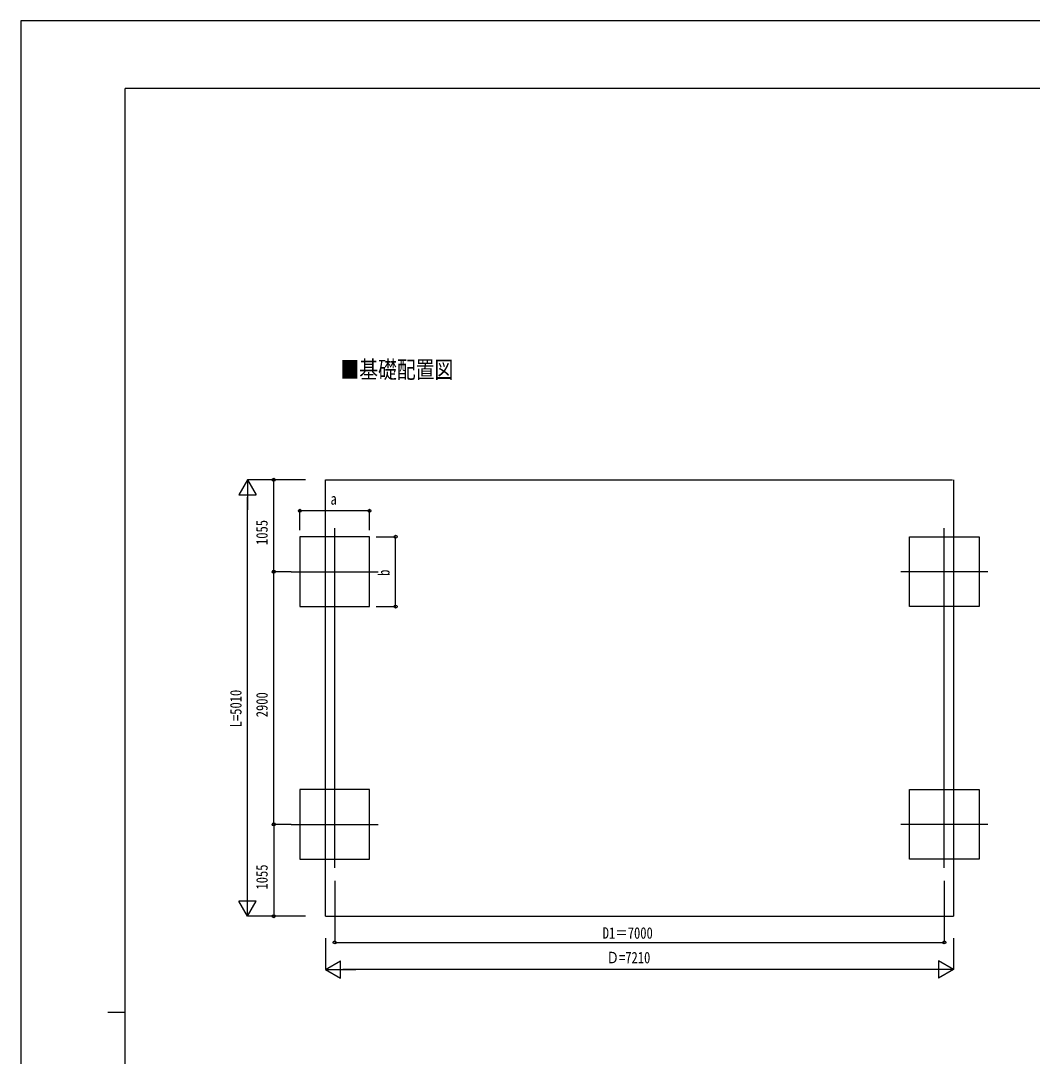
# Model space of a CAD drawing. Units: millimetres, scale not verified. Extents: x -16835 to 16820, y -11895 to 11880.
# Drawn here: x -16820 to -5205, y -8 to 11880 of the extents above; entities that cross this region are included whole.
import ezdxf
from ezdxf.enums import TextEntityAlignment as Align

# ---------------------------------------------------------------- set-up
doc = ezdxf.new("R2010")
doc.units = ezdxf.units.MM
doc.header["$LTSCALE"] = 60
for name, color, linetype in [('0-2_USER1', 3, 'Continuous'), ('0-3_YKK_12', 2, 'Continuous'), ('0-4_YKK_A1', 4, 'Continuous'), ('0-5_YKK_D', 6, 'Continuous'), ('0-6_YKK_ZWAK', 7, 'Continuous')]:
    doc.layers.add(name, color=color, linetype=linetype)
doc.styles.add('ＭＳ ゴシック', font='')
doc.styles.get('ＭＳ ゴシック').set_extended_font_data('MS Gothic')

msp = doc.modelspace()

# ---------------------------------------------------------------- linework, layer by layer
at = {"layer": '0-3_YKK_12'}
for p, q in [((-13214.92, 2155), (-13214.92, 6055)), ((-6214.92, 2155), (-6214.92, 6055)), ((-13714.92, 5555), (-12714.92, 5555)), ((-5714.92, 5554.16), (-6714.92, 5554.16)), ((-13714.92, 2655), (-12714.92, 2655)), ((-5714.92, 2655), (-6714.92, 2655))]:
    msp.add_line(p, q, dxfattribs=at)
at = {"layer": '0-4_YKK_A1'}
for p, q in [((-13319.92, 1600), (-13319.92, 6610)), ((-13319.92, 6610), (-6119.92, 6610)), ((-6109.92, 6610), (-6109.92, 1600)), ((-13319.92, 1600), (-6109.92, 1600))]:
    msp.add_line(p, q, dxfattribs=at)
for points in [[(-12814.92, 5155), (-12814.92, 5955), (-13614.92, 5955), (-13614.92, 5155)], [(-6614.92, 5155), (-6614.92, 5955), (-5814.92, 5955), (-5814.92, 5155)], [(-12814.92, 2255), (-12814.92, 3055), (-13614.92, 3055), (-13614.92, 2255)], [(-6614.92, 2255), (-6614.92, 3055), (-5814.92, 3055), (-5814.92, 2255)]]:
    msp.add_lwpolyline(points, close=True, dxfattribs=at)
at = {"layer": '0-5_YKK_D'}
for p, q in [((-14214.92, 6610), (-14314.92, 6436.79)), ((-13551.68, 6610), (-14215.92, 6610)), ((-14214.92, 6610), (-14114.92, 6436.79)), ((-14214.92, 6610), (-14214.92, 6263.59)), ((-13551.68, 6610), (-13915.92, 6610)), ((-13914.92, 5555), (-13914.92, 6610)), ((-14314.92, 6436.79), (-14114.92, 6436.79)), ((-14214.92, 1800), (-14214.92, 6410)), ((-13614.92, 6030), (-13614.92, 6256)), ((-12814.92, 6255), (-13614.92, 6255)), ((-12814.92, 6030), (-12814.92, 6256)), ((-12739.92, 5956), (-12513.92, 5956)), ((-12514.92, 5155), (-12514.92, 5956)), ((-13715.92, 5555), (-13915.92, 5555)), ((-13715.92, 5555), (-13915.92, 5555)), ((-13914.92, 2655), (-13914.92, 5555)), ((-12739.92, 5155), (-12513.92, 5155)), ((-13715.92, 2655), (-13915.92, 2655)), ((-13715.92, 2655), (-13915.92, 2655)), ((-13914.92, 2655), (-13914.92, 1600)), ((-14214.92, 1600), (-14214.92, 1946.41)), ((-13214.92, 2005), (-13214.92, 1299)), ((-6214.92, 2005), (-6214.92, 1299)), ((-14214.92, 1600), (-14314.92, 1773.21)), ((-14114.92, 1773.21), (-14314.92, 1773.21)), ((-14214.92, 1600), (-14114.92, 1773.21)), ((-13551.68, 1600), (-14215.92, 1600)), ((-13552.68, 1600), (-13915.92, 1600)), ((-13319.92, 1350), (-13319.92, 989)), ((-6109.92, 1350), (-6109.92, 989)), ((-13214.92, 1300), (-6214.92, 1300)), ((-13319.92, 990), (-13146.72, 1090)), ((-13146.72, 890), (-13146.72, 1090)), ((-6109.92, 990), (-6283.13, 1090)), ((-6283.13, 1090), (-6283.13, 890)), ((-13319.92, 990), (-13146.72, 890)), ((-13319.92, 990), (-12973.51, 990)), ((-6309.92, 990), (-13119.92, 990)), ((-6109.92, 990), (-6456.33, 990)), ((-6109.92, 990), (-6283.13, 890))]:
    msp.add_line(p, q, dxfattribs=at)
for centre in [(-13914.92, 6610), (-13614.92, 6255), (-12814.92, 6255), (-12514.92, 5956), (-13914.92, 5555), (-13914.92, 5555), (-12514.92, 5155), (-13914.92, 2655), (-13914.92, 2655), (-13914.92, 1600), (-13214.92, 1300), (-6214.92, 1300)]:
    msp.add_circle(centre, 17, dxfattribs=at)
at = {"layer": '0-6_YKK_ZWAK'}
for p, q in [((15580.08, 11100), (-15619.92, 11100)), ((-15619.92, -10100), (-15619.92, 11100)), ((-15819.92, 500), (-15619.92, 500))]:
    msp.add_line(p, q, dxfattribs=at)
msp.add_lwpolyline([(-16820, -11880), (16820, -11880), (16820, 11880), (-16820, 11880)], close=True, dxfattribs=at)

# ---------------------------------------------------------------- texts
at = {"layer": '0-2_USER1', "style": 'ＭＳ ゴシック', "width": 0.8}
msp.add_text('■基礎配置図', height=197.9, dxfattribs=at).set_placement((-13148.8, 7717), align=Align.BOTTOM_LEFT)
at = {"layer": '0-5_YKK_D', "style": 'ＭＳ ゴシック', "width": 0.8}
for s, p in [('a', (-13262.92, 6285)), ('D1＝7000', (-10137.32, 1302.67)), ('Ｄ=7210', (-10094.12, 1020))]:
    msp.add_text(s, height=132, dxfattribs=at).set_placement(p, align=Align.BOTTOM_LEFT)
for s, p in [('1055', (-13944.92, 5861.7)), ('b', (-12544.92, 5507.5)), ('L=5010', (-14244.92, 3769)), ('2900', (-13944.92, 3884.2)), ('1055', (-13944.92, 1906.7))]:
    msp.add_text(s, height=132, rotation=90, dxfattribs=at).set_placement(p, align=Align.BOTTOM_LEFT)

doc.saveas('drawing.dxf')
